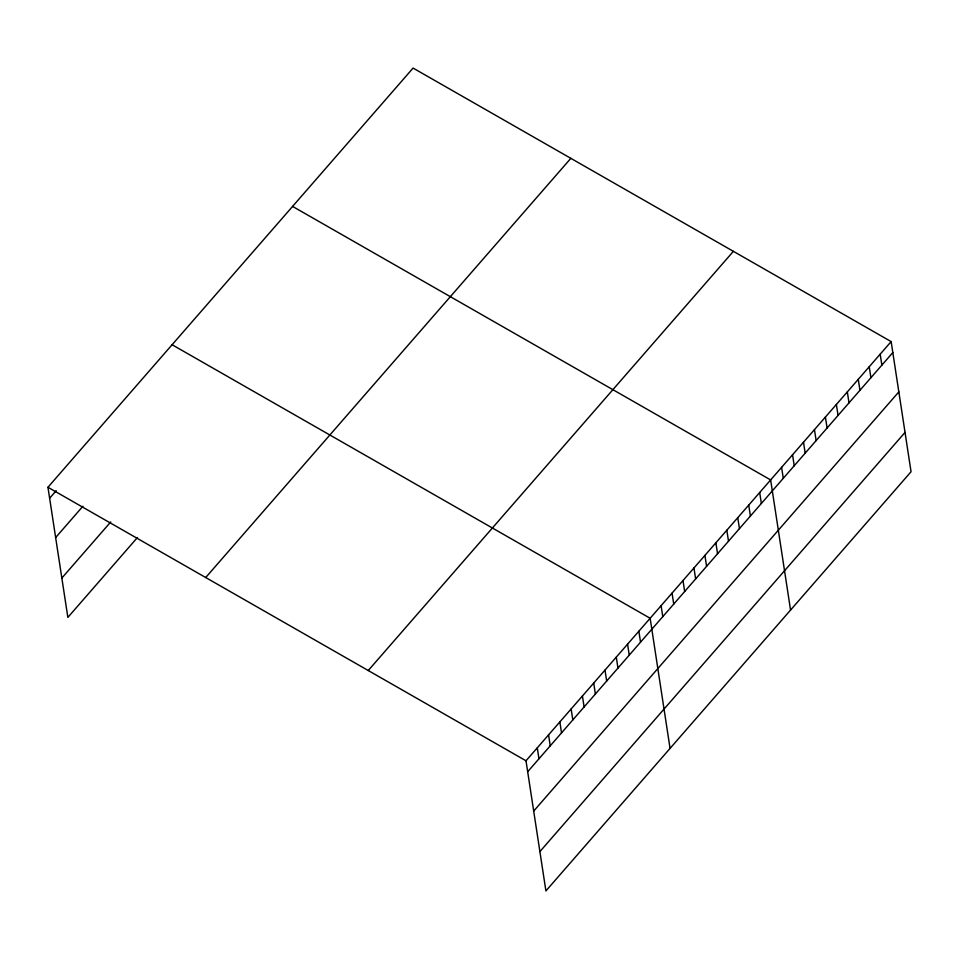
<?xml version="1.0" encoding="UTF-8"?>
<svg xmlns="http://www.w3.org/2000/svg" width="959" height="959" viewBox="0 0 959 959"><rect width="100%" height="100%" fill="white"/><g stroke="black" fill="none" stroke-linecap="round" stroke-linejoin="round"><path stroke-width="1.44" d="M137.461 537.508L67.861 617.404L47.95 487.268L413.089 68.077L891.139 341.596L911.05 471.732L545.911 890.923L526 760.787L891.139 341.596M49.628 498.236L56.209 490.672M55.646 537.555L82.918 506.244M61.844 578.073L110.753 521.924M205.706 577.534L570.845 158.331M368.244 670.533L733.383 251.33M527.666 771.755L892.817 352.564M533.683 811.086L898.835 391.883M539.893 851.604L905.032 432.401M292.591 206.413L770.64 479.932L790.552 610.068M172.105 344.737L650.142 618.267L670.053 748.404M47.95 487.268L526 760.787M880.182 354.171L881.86 365.139M869.226 366.746L870.904 377.714M858.269 379.32L859.947 390.289M847.324 391.895L849.003 402.864M836.368 404.47L838.046 415.439M825.411 417.057L827.09 428.014M814.455 429.632L816.133 440.589M803.498 442.207L805.176 453.163M792.554 454.782L794.22 465.738M781.597 467.357L783.275 478.313M759.684 492.506L761.362 503.475M748.727 505.081L750.406 516.05M737.771 517.656L739.449 528.625M726.826 530.231L728.504 541.2M715.87 542.806L717.548 553.775M704.913 555.381L706.591 566.349M693.956 567.968L695.635 578.924M683 580.543L684.678 591.499M672.055 593.118L673.733 604.074M661.099 605.692L662.777 616.649M638.862 631.226L640.528 642.182M627.57 644.184L629.248 655.141M616.289 657.131L617.956 668.099M604.997 670.089L606.675 681.058M593.717 683.048L595.383 694.016M582.425 696.006L584.103 706.975M571.144 708.965L572.811 719.933M559.852 721.923L561.53 732.88M548.572 734.882L550.238 745.838M537.28 747.84L538.958 758.797"/></g></svg>
